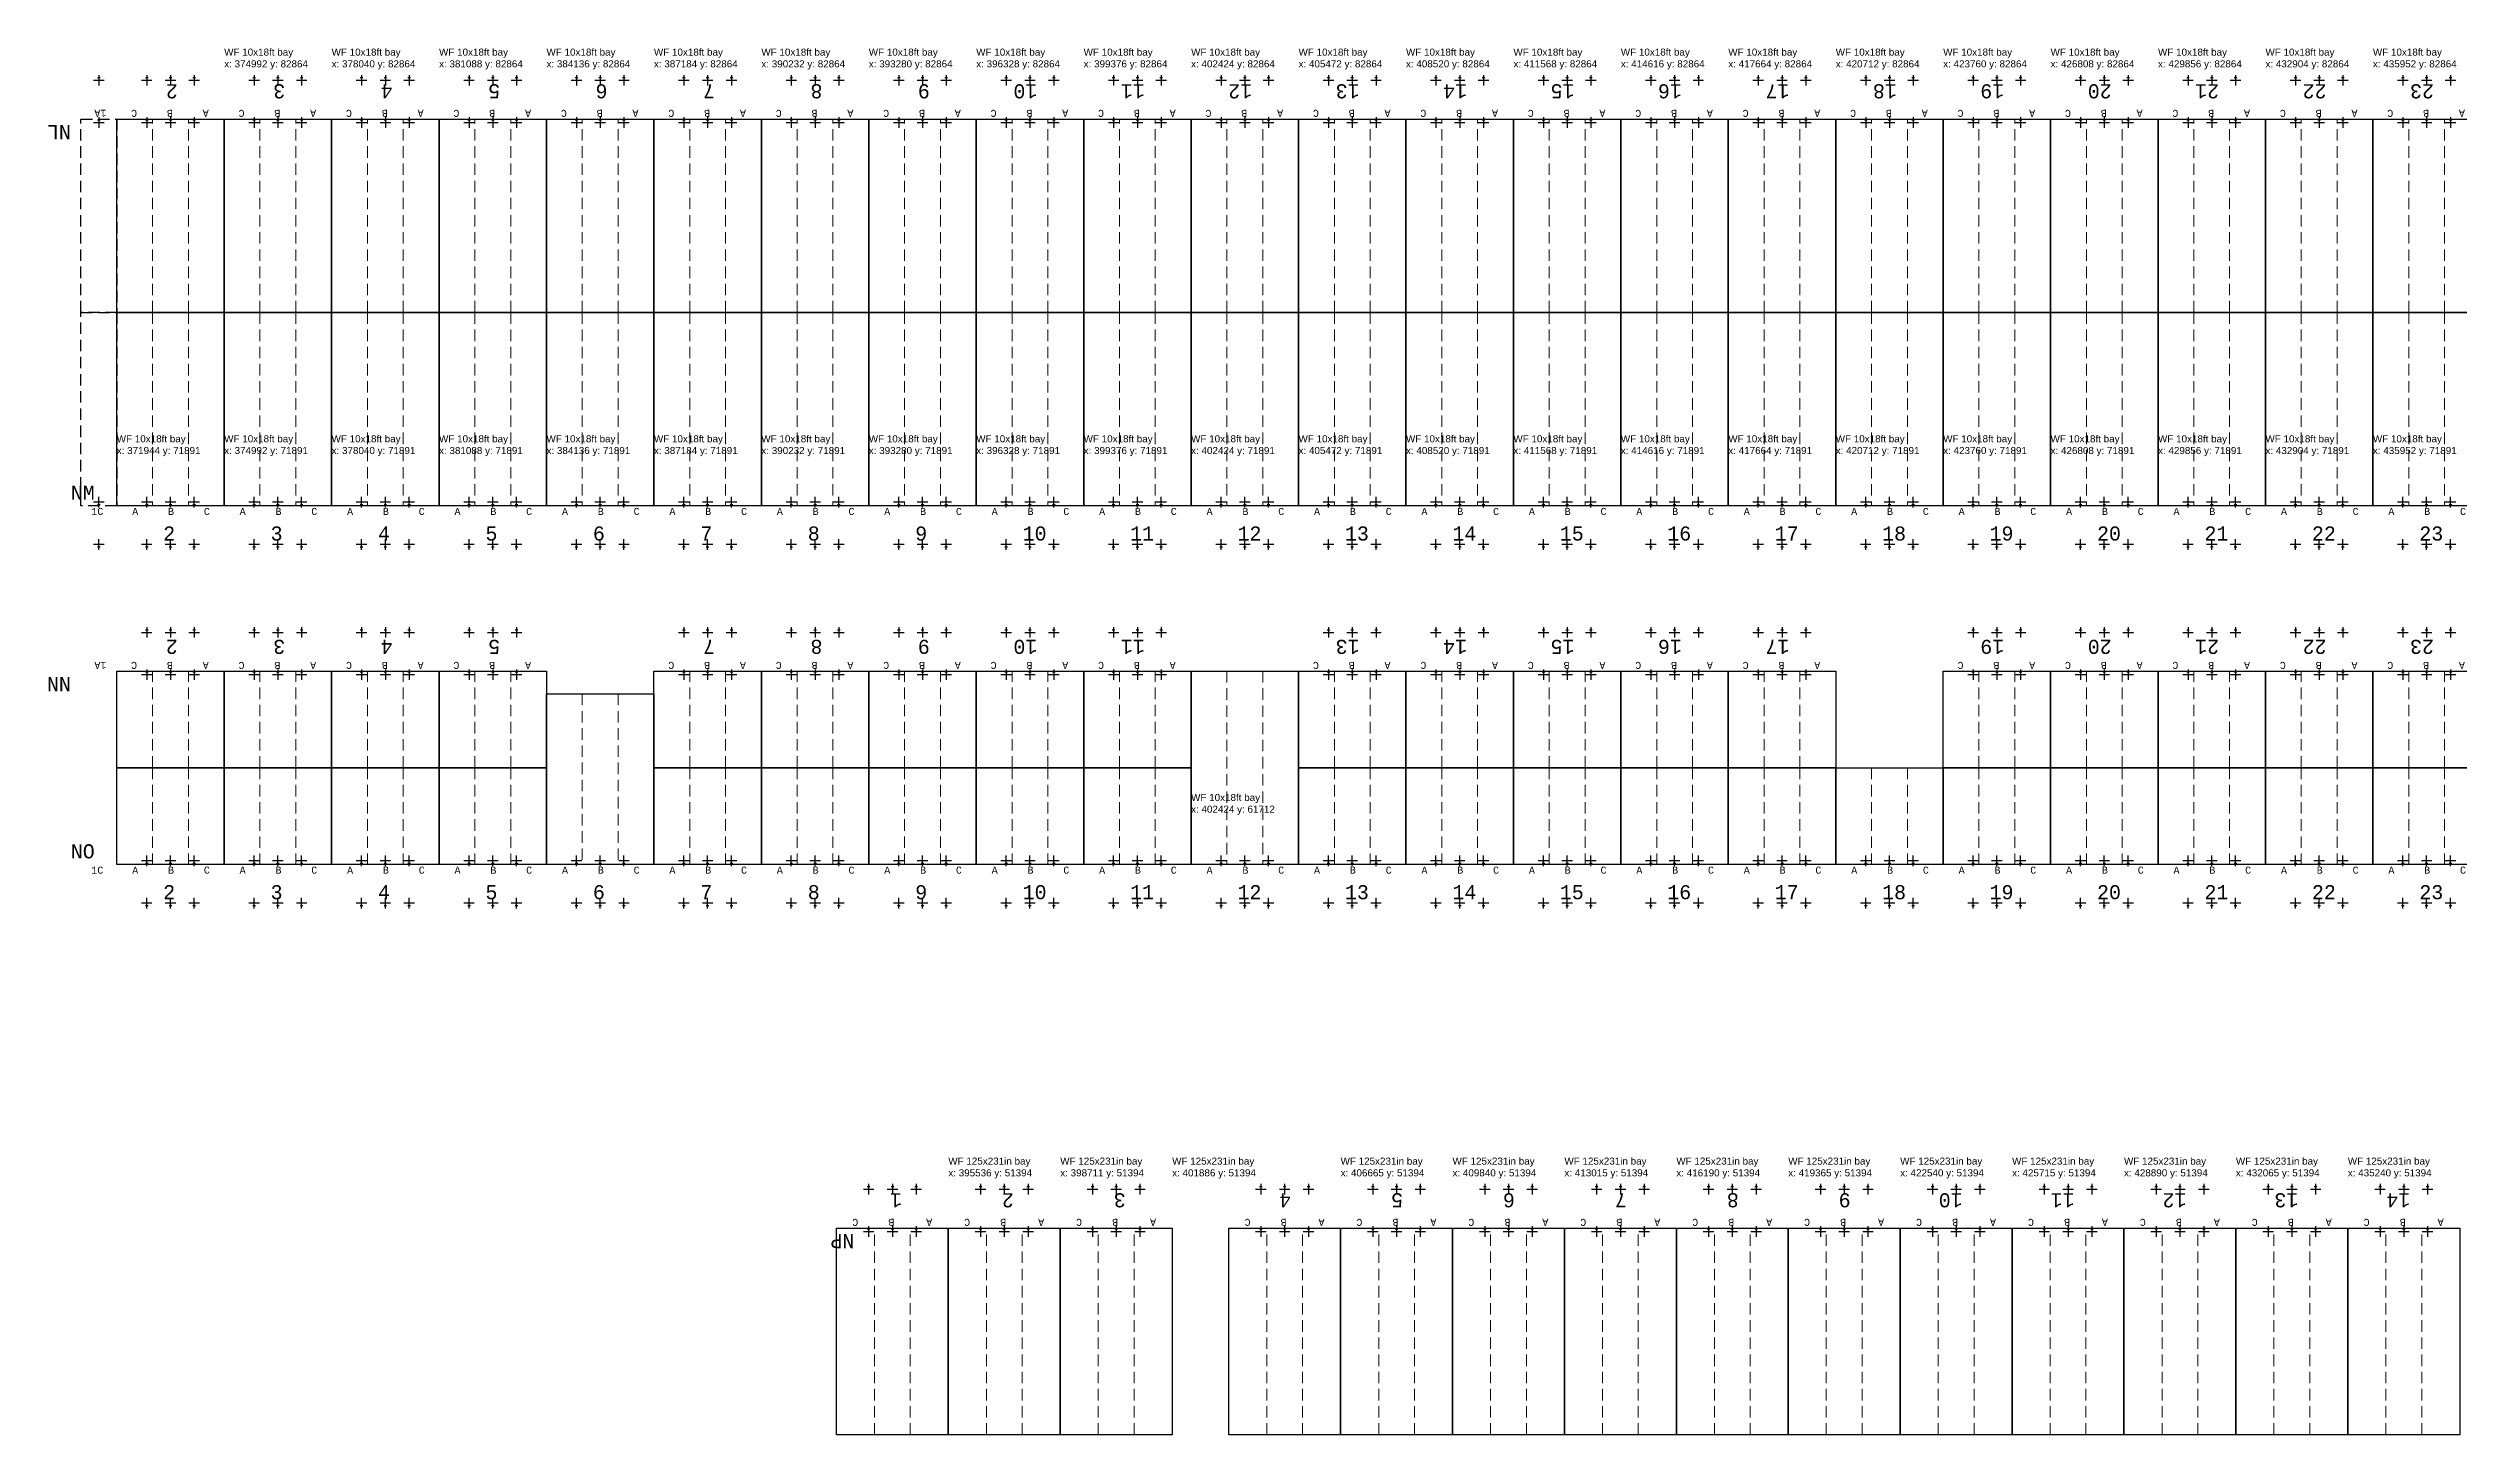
# Model space of a CAD drawing. Header units: millimetres. Extents: x 308165 to 657535, y 5096 to 173229.
# Drawn here: x 370000 to 438416, y 45527 to 84875 of the extents above; entities that cross this region are included whole.
import ezdxf

# ---------------------------------------------------------------- set-up
doc = ezdxf.new("R2010")
doc.units = ezdxf.units.MM
doc.linetypes.add('DASHED', pattern=[0.75, 0.5, -0.25])
doc.layers.add('Bin location transponder', color=250, linetype='Continuous')
doc.layers.add('WF_numbers', color=6, linetype='Continuous')
for name, color, linetype, lineweight in [('WF buffer', 1, 'DASHED', 30), ('WF dimensions', 3, 'Continuous', 30), ('WF transponder', 3, 'Continuous', 30), ('WF_bay', 5, 'Continuous', 30), ('WF_sketch_stock_areas', 30, 'Continuous', 30)]:
    doc.layers.add(name, color=color, linetype=linetype, lineweight=lineweight)
doc.styles.get("Standard").update_dxf_attribs({"font": 'arial.ttf'})
doc.styles.add('WF_txt', font='consola.ttf')

# ---------------------------------------------------------------- blocks, each defined once
blk = doc.blocks.new('Bin location transponder')
at = {"layer": 'Bin location transponder', "color": 3, "lineweight": 30}
for p, q in [((-600, 0), (600, 0)), ((-150, 300), (150, 300)), ((0, 600), (0, -600))]:
    blk.add_line(p, q, dxfattribs=at)
blk = doc.blocks.new('WF 10x18ft bay')
at = {"layer": 'WF_bay', "linetype": 'DASHED', "lineweight": 5, "ltscale": 650}
for p, q in [((1016, 5486), (1016, 0)), ((2032, 5486), (2032, 0))]:
    blk.add_line(p, q, dxfattribs=at)
at = {"layer": 'WF_bay'}
blk.add_lwpolyline([(0, 5486), (3048, 5486), (3048, 0), (0, 0)], close=True, dxfattribs=at)
at = {"layer": 'WF transponder', "xscale": 0.25, "yscale": 0.25, "zscale": 0.25, "rotation": 180.0000000062352}
for p in [(850, 100), (1524, 100), (2198, 100), (850, -1100), (1524, -1100), (2198, -1100)]:
    blk.add_blockref('Bin location transponder', p, dxfattribs=at)
at = {"layer": 'WF_numbers', "linetype": 'DASHED', "char_height": 200, "attachment_point": 1, "rotation": 0, "style": 'WF_txt'}
for s, insert in [('A', (439, -62, -723)), ('B', (1455, -62, -723)), ('C', (2471, -62, -723))]:
    blk.add_mtext_dynamic_manual_height_columns(s, width=423.53, gutter_width=2118, heights=[0], dxfattribs=dict(at, insert=insert))
blk = doc.blocks.new('WF 40x216in buffer')
at = {"layer": 'WF buffer', "ltscale": 650}
blk.add_lwpolyline([(0, 5486), (1016, 5486), (1016, 0), (0, 0)], close=True, dxfattribs=at)
at = {"layer": 'WF transponder', "xscale": 0.25, "yscale": 0.25, "zscale": 0.25, "rotation": 180.0000000062352}
for p in [(508, 100), (508, -1100)]:
    blk.add_blockref('Bin location transponder', p, dxfattribs=at)
blk = doc.blocks.new('WF 10x9ft bay')
at = {"layer": 'WF_bay', "linetype": 'DASHED', "lineweight": 5, "ltscale": 650}
for p, q in [((465782538, 222999616), (465782538, 222996873)), ((465783554, 222999616), (465783554, 222996873))]:
    blk.add_line(p, q, dxfattribs=at)
at = {"layer": 'WF_bay'}
blk.add_lwpolyline([(465781522, 222999616), (465784570, 222999616), (465784570, 222996873), (465781522, 222996873)], close=True, dxfattribs=at)
at = {"layer": 'WF transponder', "xscale": 0.25, "yscale": 0.25, "zscale": 0.25, "rotation": 180.0000000062352}
for p in [(465782372, 222996973), (465783046, 222996973), (465783720, 222996973), (465782372, 222995773), (465783046, 222995773), (465783720, 222995773)]:
    blk.add_blockref('Bin location transponder', p, dxfattribs=at)
at = {"layer": 'WF_numbers', "linetype": 'DASHED', "char_height": 200, "attachment_point": 1, "rotation": 0, "style": 'WF_txt'}
for s, insert in [('A', (465781961, 222996811, -723)), ('B', (465782977, 222996811, -723)), ('C', (465783993, 222996811, -723))]:
    blk.add_mtext_dynamic_manual_height_columns(s, width=423.53, gutter_width=2118, heights=[0], dxfattribs=dict(at, insert=insert))
blk = doc.blocks.new('WF 125x231in bay')
at = {"layer": 'WF_bay', "linetype": 'DASHED', "lineweight": 5, "ltscale": 650}
for p, q in [((1079, 5867), (1079, 0)), ((2095, 5867), (2095, 0))]:
    blk.add_line(p, q, dxfattribs=at)
at = {"layer": 'WF_bay'}
blk.add_lwpolyline([(0, 5867), (3175, 5867), (3175, 0), (0, 0)], close=True, dxfattribs=at)
at = {"layer": 'WF transponder', "xscale": 0.25, "yscale": 0.25, "zscale": 0.25, "rotation": 180.0000000062352}
for p in [(913, 100), (1587, 100), (2261, 100), (913, -1100), (1587, -1100), (2261, -1100)]:
    blk.add_blockref('Bin location transponder', p, dxfattribs=at)
at = {"layer": 'WF_numbers', "linetype": 'DASHED', "char_height": 200, "attachment_point": 1, "rotation": 0, "style": 'WF_txt'}
for s, insert in [('A', (457, -62, -723)), ('B', (1532, -62, -723)), ('C', (2556, -62, -723))]:
    blk.add_mtext_dynamic_manual_height_columns(s, width=423.53, gutter_width=2118, heights=[0], dxfattribs=dict(at, insert=insert))
blk = doc.blocks.new('WF 10x16ft bay')
at = {"layer": 'WF_bay', "linetype": 'DASHED', "lineweight": 5, "ltscale": 650}
for p, q in [((1143863, 885521, -162219), (1143863, 880680, -162219)), ((1144879, 885521, -162219), (1144879, 880680, -162219))]:
    blk.add_line(p, q, dxfattribs=at)
at = {"layer": 'WF_bay', "elevation": -162219}
blk.add_lwpolyline([(1142847, 885521), (1145895, 885521), (1145895, 880680), (1142847, 880680)], close=True, dxfattribs=at)
at = {"layer": 'WF transponder', "xscale": 0.25, "yscale": 0.25, "zscale": 0.25, "rotation": 180.0000000062352}
for p in [(1143697, 880780, -162219), (1144371, 880780, -162219), (1145045, 880780, -162219), (1143697, 879580, -162219), (1144371, 879580, -162219), (1145045, 879580, -162219)]:
    blk.add_blockref('Bin location transponder', p, dxfattribs=at)
at = {"layer": 'WF_numbers', "linetype": 'DASHED', "char_height": 200, "attachment_point": 1, "rotation": 0, "style": 'WF_txt'}
for s, insert in [('A', (1143287, 880618, -162943)), ('B', (1144303, 880618, -162943)), ('C', (1145319, 880618, -162943))]:
    blk.add_mtext_dynamic_manual_height_columns(s, width=423.53, gutter_width=2118, heights=[0], dxfattribs=dict(at, insert=insert))

msp = doc.modelspace()

# ---------------------------------------------------------------- linework, layer by layer
at = {"layer": 'WF_bay', "linetype": 'DASHED', "lineweight": 5, "ltscale": 650}
for p, q in [((421728, 64456, -162219), (421728, 61713, -162219)), ((422744, 64456, -162219), (422744, 61713, -162219))]:
    msp.add_line(p, q, dxfattribs=at)
at = {"layer": 'WF_bay', "elevation": -162219}
msp.add_lwpolyline([(420712, 64456), (423760, 64456), (423760, 61713), (420712, 61713)], close=True, dxfattribs=at)

# ---------------------------------------------------------------- block references
at = {"layer": 'WF dimensions', "color": 7, "true_color": 0xffffff}
msp.add_blockref('WF 10x16ft bay', (-758711, -818968), dxfattribs=at)
at = {"layer": 'WF transponder', "xscale": 0.25, "yscale": 0.25, "zscale": 0.25, "rotation": 180.0000000062352}
for p in [(421562, 61813, -162219), (422236, 61813, -162219), (422910, 61813, -162219), (421562, 60613, -162219), (422236, 60613, -162219), (422910, 60613, -162219)]:
    msp.add_blockref('Bin location transponder', p, dxfattribs=at)
at = {"layer": 'WF_sketch_stock_areas'}
for name, p, rotation in [('WF 40x216in buffer', (371944, 82865, -162219), 179.9999999995806), ('WF 10x18ft bay', (374992, 82865, -162219), 179.9999999999069), ('WF 10x18ft bay', (378040, 82865, -162219), 179.9999999999069), ('WF 10x18ft bay', (381088, 82865, -162219), 179.9999999999069), ('WF 10x18ft bay', (384136, 82865, -162219), 179.9999999999069), ('WF 10x18ft bay', (387184, 82865, -162219), 179.9999999999069), ('WF 10x18ft bay', (390232, 82865, -162219), 179.9999999999069), ('WF 10x18ft bay', (393280, 82865, -162219), 179.9999999999069), ('WF 10x18ft bay', (396328, 82865, -162219), 179.9999999999069), ('WF 10x18ft bay', (399376, 82865, -162219), 179.9999999999069), ('WF 10x18ft bay', (402424, 82865, -162219), 179.9999999999069), ('WF 10x18ft bay', (405472, 82865, -162219), 179.9999999999069), ('WF 10x18ft bay', (408520, 82865, -162219), 179.9999999999069), ('WF 10x18ft bay', (411568, 82865, -162219), 179.9999999999069), ('WF 10x18ft bay', (414616, 82865, -162219), 179.9999999999069), ('WF 10x18ft bay', (417664, 82865, -162219), 179.9999999999069), ('WF 10x18ft bay', (420712, 82865, -162219), 179.9999999999069), ('WF 10x18ft bay', (423760, 82865, -162219), 179.9999999999069), ('WF 10x18ft bay', (426808, 82865, -162219), 179.9999999999069), ('WF 10x18ft bay', (429856, 82865, -162219), 179.9999999999069), ('WF 10x18ft bay', (432904, 82865, -162219), 179.9999999999069), ('WF 10x18ft bay', (435952, 82865, -162219), 179.9999999999069), ('WF 10x18ft bay', (439000, 82865, -162219), 179.9999999999069), ('WF 10x9ft bay', (466156514, 223064072, -162219), 179.9999999998993), ('WF 10x9ft bay', (466159562, 223064072, -162219), 179.9999999998993), ('WF 10x9ft bay', (466162610, 223064072, -162219), 179.9999999998993), ('WF 10x9ft bay', (466165658, 223064072, -162219), 179.9999999998993), ('WF 10x9ft bay', (466171754, 223064072, -162219), 179.9999999998993), ('WF 10x9ft bay', (466174802, 223064072, -162219), 179.9999999998993), ('WF 10x9ft bay', (466177850, 223064072, -162219), 179.9999999998993), ('WF 10x9ft bay', (466180898, 223064072, -162219), 179.9999999998993), ('WF 10x9ft bay', (466183946, 223064072, -162219), 179.9999999998993), ('WF 10x9ft bay', (466190042, 223064072, -162219), 179.9999999998993), ('WF 10x9ft bay', (466193090, 223064072, -162219), 179.9999999998993), ('WF 10x9ft bay', (466196138, 223064072, -162219), 179.9999999998993), ('WF 10x9ft bay', (466199186, 223064072, -162219), 179.9999999998993), ('WF 10x9ft bay', (466202234, 223064072, -162219), 179.9999999998993), ('WF 10x9ft bay', (466208330, 223064072, -162219), 179.9999999998993), ('WF 10x9ft bay', (466211378, 223064072, -162219), 179.9999999998993), ('WF 10x9ft bay', (466214426, 223064072, -162219), 179.9999999998993), ('WF 10x9ft bay', (466217474, 223064072, -162219), 179.9999999998993), ('WF 10x9ft bay', (466220522, 223064072, -162219), 179.9999999998993), ('WF 125x231in bay', (395536, 51394, -162219), 180.0000000000014), ('WF 125x231in bay', (398711, 51394, -162219), 180.0000000000014), ('WF 125x231in bay', (401886, 51394, -162219), 180.0000000000014), ('WF 125x231in bay', (406665, 51394, -162219), 180.0000000000014), ('WF 125x231in bay', (409840, 51394, -162219), 180.0000000000014), ('WF 125x231in bay', (413015, 51394, -162219), 180.0000000000014), ('WF 125x231in bay', (416190, 51394, -162219), 180.0000000000014), ('WF 125x231in bay', (419365, 51394, -162219), 180.0000000000014), ('WF 125x231in bay', (422540, 51394, -162219), 180.0000000000014), ('WF 125x231in bay', (425715, 51394, -162219), 180.0000000000014), ('WF 125x231in bay', (428890, 51394, -162219), 180.0000000000014), ('WF 125x231in bay', (432065, 51394, -162219), 180.0000000000014), ('WF 125x231in bay', (435240, 51394, -162219), 180.0000000000014), ('WF 125x231in bay', (438415, 51394, -162219), 180.0000000000014)]:
    msp.add_blockref(name, p, dxfattribs=dict(at, rotation=rotation))
for name, p in [('WF 40x216in buffer', (370928, 71892, -162219)), ('WF 10x18ft bay', (371944, 71892, -162219)), ('WF 10x18ft bay', (374992, 71892, -162219)), ('WF 10x18ft bay', (378040, 71892, -162219)), ('WF 10x18ft bay', (381088, 71892, -162219)), ('WF 10x18ft bay', (384136, 71892, -162219)), ('WF 10x18ft bay', (387184, 71892, -162219)), ('WF 10x18ft bay', (390232, 71892, -162219)), ('WF 10x18ft bay', (393280, 71892, -162219)), ('WF 10x18ft bay', (396328, 71892, -162219)), ('WF 10x18ft bay', (399376, 71892, -162219)), ('WF 10x18ft bay', (402424, 71892, -162219)), ('WF 10x18ft bay', (405472, 71892, -162219)), ('WF 10x18ft bay', (408520, 71892, -162219)), ('WF 10x18ft bay', (411568, 71892, -162219)), ('WF 10x18ft bay', (414616, 71892, -162219)), ('WF 10x18ft bay', (417664, 71892, -162219)), ('WF 10x18ft bay', (420712, 71892, -162219)), ('WF 10x18ft bay', (423760, 71892, -162219)), ('WF 10x18ft bay', (426808, 71892, -162219)), ('WF 10x18ft bay', (429856, 71892, -162219)), ('WF 10x18ft bay', (432904, 71892, -162219)), ('WF 10x18ft bay', (435952, 71892, -162219)), ('WF 10x18ft bay', (402424, 61713, -162219)), ('WF 10x9ft bay', (-465409578, -222935160, -162219)), ('WF 10x9ft bay', (-465406530, -222935160, -162219)), ('WF 10x9ft bay', (-465403482, -222935160, -162219)), ('WF 10x9ft bay', (-465400434, -222935160, -162219)), ('WF 10x9ft bay', (-465394338, -222935160, -162219)), ('WF 10x9ft bay', (-465391290, -222935160, -162219)), ('WF 10x9ft bay', (-465388242, -222935160, -162219)), ('WF 10x9ft bay', (-465385194, -222935160, -162219)), ('WF 10x9ft bay', (-465382146, -222935160, -162219)), ('WF 10x9ft bay', (-465376050, -222935160, -162219)), ('WF 10x9ft bay', (-465373002, -222935160, -162219)), ('WF 10x9ft bay', (-465369954, -222935160, -162219)), ('WF 10x9ft bay', (-465366906, -222935160, -162219)), ('WF 10x9ft bay', (-465363858, -222935160, -162219)), ('WF 10x9ft bay', (-465357762, -222935160, -162219)), ('WF 10x9ft bay', (-465354714, -222935160, -162219)), ('WF 10x9ft bay', (-465351666, -222935160, -162219)), ('WF 10x9ft bay', (-465348618, -222935160, -162219)), ('WF 10x9ft bay', (-465345570, -222935160, -162219))]:
    msp.add_blockref(name, p, dxfattribs=at)

# ---------------------------------------------------------------- texts
at = {"char_height": 200, "attachment_point": 1}
for s, insert in [('WF 10x18ft bay\\Px: 374992 y: 82864', (374992, 84865)), ('WF 10x18ft bay\\Px: 378040 y: 82864', (378040, 84865)), ('WF 10x18ft bay\\Px: 381088 y: 82864', (381088, 84865)), ('WF 10x18ft bay\\Px: 384136 y: 82864', (384136, 84865)), ('WF 10x18ft bay\\Px: 387184 y: 82864', (387184, 84865)), ('WF 10x18ft bay\\Px: 390232 y: 82864', (390232, 84865)), ('WF 10x18ft bay\\Px: 393280 y: 82864', (393280, 84865)), ('WF 10x18ft bay\\Px: 396328 y: 82864', (396328, 84865)), ('WF 10x18ft bay\\Px: 399376 y: 82864', (399376, 84865)), ('WF 10x18ft bay\\Px: 402424 y: 82864', (402424, 84865)), ('WF 10x18ft bay\\Px: 405472 y: 82864', (405472, 84865)), ('WF 10x18ft bay\\Px: 408520 y: 82864', (408520, 84865)), ('WF 10x18ft bay\\Px: 411568 y: 82864', (411568, 84865)), ('WF 10x18ft bay\\Px: 414616 y: 82864', (414616, 84865)), ('WF 10x18ft bay\\Px: 417664 y: 82864', (417664, 84865)), ('WF 10x18ft bay\\Px: 420712 y: 82864', (420712, 84865)), ('WF 10x18ft bay\\Px: 423760 y: 82864', (423760, 84865)), ('WF 10x18ft bay\\Px: 426808 y: 82864', (426808, 84865)), ('WF 10x18ft bay\\Px: 429856 y: 82864', (429856, 84865)), ('WF 10x18ft bay\\Px: 432904 y: 82864', (432904, 84865)), ('WF 10x18ft bay\\Px: 435952 y: 82864', (435952, 84865)), ('WF 10x18ft bay\\Px: 371944 y: 71891', (371944, 73892)), ('WF 10x18ft bay\\Px: 374992 y: 71891', (374992, 73892)), ('WF 10x18ft bay\\Px: 378040 y: 71891', (378040, 73892)), ('WF 10x18ft bay\\Px: 381088 y: 71891', (381088, 73892)), ('WF 10x18ft bay\\Px: 384136 y: 71891', (384136, 73892)), ('WF 10x18ft bay\\Px: 387184 y: 71891', (387184, 73892)), ('WF 10x18ft bay\\Px: 390232 y: 71891', (390232, 73892)), ('WF 10x18ft bay\\Px: 393280 y: 71891', (393280, 73892)), ('WF 10x18ft bay\\Px: 396328 y: 71891', (396328, 73892)), ('WF 10x18ft bay\\Px: 399376 y: 71891', (399376, 73892)), ('WF 10x18ft bay\\Px: 402424 y: 71891', (402424, 73892)), ('WF 10x18ft bay\\Px: 405472 y: 71891', (405472, 73892)), ('WF 10x18ft bay\\Px: 408520 y: 71891', (408520, 73892)), ('WF 10x18ft bay\\Px: 411568 y: 71891', (411568, 73892)), ('WF 10x18ft bay\\Px: 414616 y: 71891', (414616, 73892)), ('WF 10x18ft bay\\Px: 417664 y: 71891', (417664, 73892)), ('WF 10x18ft bay\\Px: 420712 y: 71891', (420712, 73892)), ('WF 10x18ft bay\\Px: 423760 y: 71891', (423760, 73892)), ('WF 10x18ft bay\\Px: 426808 y: 71891', (426808, 73892)), ('WF 10x18ft bay\\Px: 429856 y: 71891', (429856, 73892)), ('WF 10x18ft bay\\Px: 432904 y: 71891', (432904, 73892)), ('WF 10x18ft bay\\Px: 435952 y: 71891', (435952, 73892)), ('WF 10x18ft bay\\Px: 402424 y: 61712', (402424, 63713)), ('WF 125x231in bay\\Px: 395536 y: 51394', (395536, 53394)), ('WF 125x231in bay\\Px: 398711 y: 51394', (398711, 53394)), ('WF 125x231in bay\\Px: 401886 y: 51394', (401886, 53394)), ('WF 125x231in bay\\Px: 406665 y: 51394', (406665, 53394)), ('WF 125x231in bay\\Px: 409840 y: 51394', (409840, 53394)), ('WF 125x231in bay\\Px: 413015 y: 51394', (413015, 53394)), ('WF 125x231in bay\\Px: 416190 y: 51394', (416190, 53394)), ('WF 125x231in bay\\Px: 419365 y: 51394', (419365, 53394)), ('WF 125x231in bay\\Px: 422540 y: 51394', (422540, 53394)), ('WF 125x231in bay\\Px: 425715 y: 51394', (425715, 53394)), ('WF 125x231in bay\\Px: 428890 y: 51394', (428890, 53394)), ('WF 125x231in bay\\Px: 432065 y: 51394', (432065, 53394)), ('WF 125x231in bay\\Px: 435240 y: 51394', (435240, 53394))]:
    msp.add_mtext(s, dxfattribs=dict(at, insert=insert))
at = {"layer": 'WF_numbers', "linetype": 'DASHED', "attachment_point": 1, "style": 'WF_txt'}
for s, insert, char_height, rotation in [('2', (373676, 83453, -162219), 400, 180), ('3', (376724, 83453, -162219), 400, 180), ('4', (379772, 83453, -162219), 400, 180), ('5', (382820, 83453, -162219), 400, 180), ('6', (385868, 83453, -162219), 400, 180), ('7', (388916, 83453, -162219), 400, 180), ('8', (391964, 83453, -162219), 400, 180), ('9', (395012, 83453, -162219), 400, 180), ('10', (398060, 83453, -162219), 400, 180), ('11', (401108, 83453, -162219), 400, 180), ('12', (404156, 83453, -162219), 400, 180), ('13', (407204, 83453, -162219), 400, 180), ('14', (410252, 83453, -162219), 400, 180), ('15', (413300, 83453, -162219), 400, 180), ('16', (416348, 83453, -162219), 400, 180), ('17', (419396, 83453, -162219), 400, 180), ('18', (422444, 83453, -162219), 400, 180), ('19', (425492, 83453, -162219), 400, 180), ('20', (428540, 83453, -162219), 400, 180), ('21', (431588, 83453, -162219), 400, 180), ('22', (434636, 83453, -162219), 400, 180), ('23', (437684, 83453, -162219), 400, 180), ('1A', (371650, 82927, -162943), 200, 180), ('NL', (370642, 82292, -324439), 400, 180), ('1C', (371223, 71830, -162943), 200, 0), ('2', (373676, 67687, -162219), 400, 180), ('3', (376724, 67687, -162219), 400, 180), ('4', (379772, 67687, -162219), 400, 180), ('5', (382820, 67687, -162219), 400, 180), ('7', (388916, 67687, -162219), 400, 180), ('8', (391964, 67687, -162219), 400, 180), ('9', (395012, 67687, -162219), 400, 180), ('10', (398060, 67687, -162219), 400, 180), ('11', (401108, 67687, -162219), 400, 180), ('13', (407204, 67687, -162219), 400, 180), ('14', (410252, 67687, -162219), 400, 180), ('15', (413300, 67687, -162219), 400, 180), ('16', (416348, 67687, -162219), 400, 180), ('17', (419396, 67687, -162219), 400, 180), ('19', (425492, 67687, -162219), 400, 180), ('20', (428540, 67687, -162219), 400, 180), ('21', (431588, 67687, -162219), 400, 180), ('22', (434636, 67687, -162219), 400, 180), ('23', (437684, 67687, -162219), 400, 180), ('1A', (371650, 67261, -162943), 200, 180), ('NN', (370642, 66627, -324439), 400, 180), ('1C', (371223, 61650, -162943), 200, 0), ('A', (421152, 61650, -162943), 200, 0), ('B', (422168, 61650, -162943), 200, 0), ('C', (423184, 61650, -162943), 200, 0), ('1', (394220, 51982, -162219), 400, 180), ('2', (397395, 51982, -162219), 400, 180), ('3', (400570, 51982, -162219), 400, 180), ('4', (405261, 51982, -162219), 400, 180), ('5', (408436, 51982, -162219), 400, 180), ('6', (411611, 51982, -162219), 400, 180), ('7', (414786, 51982, -162219), 400, 180), ('8', (417961, 51982, -162219), 400, 180), ('9', (421136, 51982, -162219), 400, 180), ('10', (424311, 51982, -162219), 400, 180), ('11', (427486, 51982, -162219), 400, 180), ('12', (430661, 51982, -162219), 400, 180), ('13', (433836, 51982, -162219), 400, 180), ('14', (437011, 51982, -162219), 400, 180), ('NP', (392867, 50822, -324439), 400, 180)]:
    msp.add_mtext_dynamic_manual_height_columns(s, width=423.53, gutter_width=2118, heights=[0], dxfattribs=dict(at, insert=insert, char_height=char_height, rotation=rotation))
at = {"layer": 'WF_numbers', "linetype": 'DASHED', "char_height": 400, "attachment_point": 1, "style": 'WF_txt'}
for s, insert in [('NM', (370642, 72464, -324439)), ('2', (373261, 71304, -162219)), ('3', (376309, 71304, -162219)), ('4', (379357, 71304, -162219)), ('5', (382405, 71304, -162219)), ('6', (385453, 71304, -162219)), ('7', (388501, 71304, -162219)), ('8', (391549, 71304, -162219)), ('9', (394597, 71304, -162219)), ('10', (397645, 71304, -162219)), ('11', (400693, 71304, -162219)), ('12', (403741, 71304, -162219)), ('13', (406789, 71304, -162219)), ('14', (409837, 71304, -162219)), ('15', (412885, 71304, -162219)), ('16', (415933, 71304, -162219)), ('17', (418981, 71304, -162219)), ('18', (422029, 71304, -162219)), ('19', (425077, 71304, -162219)), ('20', (428125, 71304, -162219)), ('21', (431173, 71304, -162219)), ('22', (434221, 71304, -162219)), ('23', (437269, 71304, -162219)), ('NO', (370642, 62285, -324439)), ('2', (373261, 61125, -162219)), ('3', (376309, 61125, -162219)), ('4', (379357, 61125, -162219)), ('5', (382405, 61125, -162219)), ('6', (385453, 61125, -162219)), ('7', (388501, 61125, -162219)), ('8', (391549, 61125, -162219)), ('9', (394597, 61125, -162219)), ('10', (397645, 61125, -162219)), ('11', (400693, 61125, -162219)), ('12', (403741, 61125, -162219)), ('13', (406789, 61125, -162219)), ('14', (409837, 61125, -162219)), ('15', (412885, 61125, -162219)), ('16', (415933, 61125, -162219)), ('17', (418981, 61125, -162219)), ('18', (422029, 61125, -162219)), ('19', (425077, 61125, -162219)), ('20', (428125, 61125, -162219)), ('21', (431173, 61125, -162219)), ('22', (434221, 61125, -162219)), ('23', (437269, 61125, -162219))]:
    msp.add_mtext_dynamic_manual_height_columns(s, width=423.53, gutter_width=2118, heights=[0], dxfattribs=dict(at, insert=insert))

doc.saveas('drawing.dxf')
